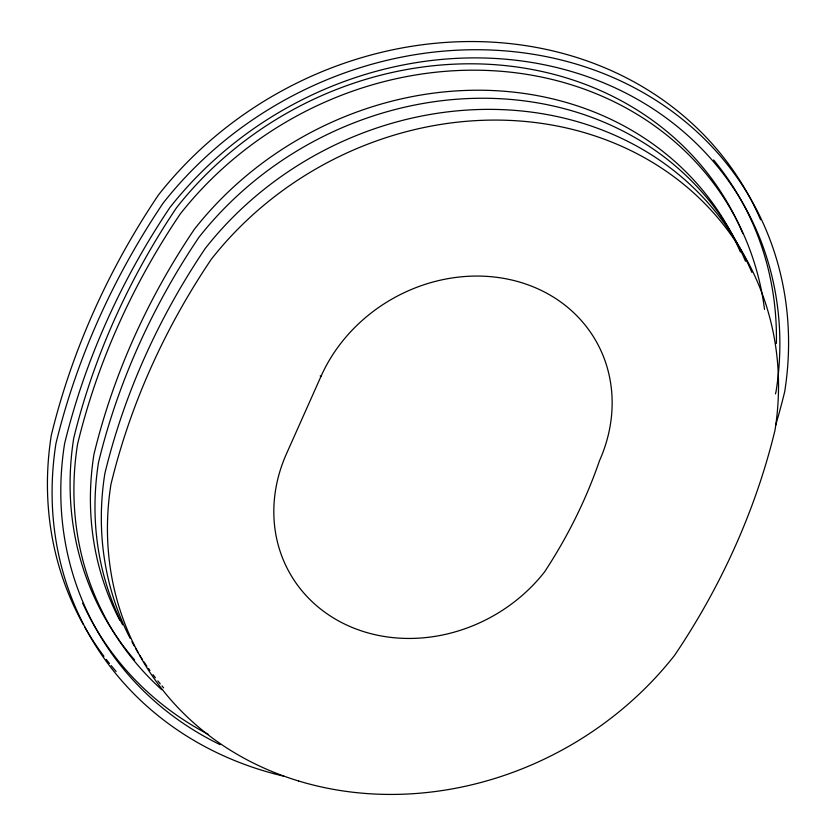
<?xml version="1.0" encoding="UTF-8"?>
<svg xmlns="http://www.w3.org/2000/svg" width="836" height="836" viewBox="0 0 836 836"><rect width="100%" height="100%" fill="white"/><g stroke="black" fill="none" stroke-linecap="round" stroke-linejoin="round"><path stroke-width="1.25" d="M321.087 376.169L286.445 453.854A156.217 137.543 -29.7 0 0 347.379 625.359A156.217 137.543 -29.7 0 0 544.435 572.085A497.232 437.803 -29.7 0 0 599.516 460.667A156.217 137.543 -29.7 0 0 520.933 282.474A156.217 137.543 -29.7 0 0 321.087 376.169L320.178 375.897M775.536 425.597A762.965 671.778 -29.7 0 0 784.69 391.718A361.027 317.879 -29.7 0 0 577.77 64.55A361.027 317.879 -29.7 0 0 163.145 203.096A762.965 671.778 -29.7 0 0 55.97 443.404A361.027 317.879 -29.7 0 0 283.832 776.184M775.463 393.892A751.825 661.966 -29.7 0 0 776.08 391.394A352.071 309.989 -29.7 0 0 574.301 72.345A352.071 309.989 -29.7 0 0 169.959 207.453A751.825 661.966 -29.7 0 0 64.581 443.717A352.071 309.989 -29.7 0 0 220.098 744.657M713.62 159.948A352.071 309.989 -29.7 0 1 776.383 343.408M760.603 219.784A361.027 317.879 -29.7 0 0 486.468 41.852A361.027 317.879 -29.7 0 0 158.485 194.913A762.965 671.778 -29.7 0 0 51.309 435.222A361.027 317.879 -29.7 0 0 83.318 624.544M742.849 233.599A338.967 298.452 -29.7 0 0 485.873 64.153A338.967 298.452 -29.7 0 0 176.48 207.798A735.534 647.618 -29.7 0 0 73.735 438.168A338.967 298.452 -29.7 0 0 134.606 659.991M116.131 671.475A361.027 317.879 -29.7 0 1 111.136 665.529M109.506 663.512A361.027 317.879 -29.7 0 1 106.287 659.416M103.925 656.312A361.027 317.879 -29.7 0 1 84.593 626.822M208.54 734.52A352.071 309.989 -29.7 0 1 82.691 603.226M745.503 261.229A327.388 288.253 -29.7 0 0 497.138 98.564A327.388 288.253 -29.7 0 0 198.916 237.33A710.109 625.234 -29.7 0 0 98.502 462.475A327.388 288.253 -29.7 0 0 122.568 624.805M119.767 620.249A327.388 288.253 -29.7 0 1 93.925 454.45A710.109 625.234 -29.7 0 1 194.339 229.294A327.388 288.253 -29.7 0 1 491.871 90.507A327.388 288.253 -29.7 0 1 740.424 252.033M161.745 689.69A338.58 298.118 -29.7 0 1 77.549 444.209A724.028 637.492 -29.7 0 1 180.21 214.016A338.58 298.118 -29.7 0 1 527.871 74.54A338.58 298.118 -29.7 0 1 764.512 309.404M163.626 687.84A327.388 288.253 -29.7 0 1 161.944 685.875M160.282 683.89A327.388 288.253 -29.7 0 1 157.826 680.87M155.402 677.808A327.388 288.253 -29.7 0 1 153.03 674.704M149.926 670.503A327.388 288.253 -29.7 0 1 148.411 668.382M146.906 666.24A327.388 288.253 -29.7 0 1 143.97 661.903M142.538 659.708A327.388 288.253 -29.7 0 1 139.737 655.288M138.379 653.052A327.388 288.253 -29.7 0 1 135.725 648.548M134.429 646.28A327.388 288.253 -29.7 0 1 131.91 641.703M130.092 638.244A327.388 288.253 -29.7 0 1 104.845 473.594A710.109 625.234 -29.7 0 1 205.259 248.449A327.388 288.253 -29.7 0 1 503.481 109.683A327.388 288.253 -29.7 0 1 751.846 272.358M298.598 780.991A327.388 288.253 -29.7 0 0 674.589 655.351A710.109 625.234 -29.7 0 0 775.003 430.206A327.388 288.253 -29.7 0 0 587.363 133.52A327.388 288.253 -29.7 0 0 211.372 259.16A710.109 625.234 -29.7 0 0 110.958 484.316A327.388 288.253 -29.7 0 0 298.598 780.991"/></g></svg>
